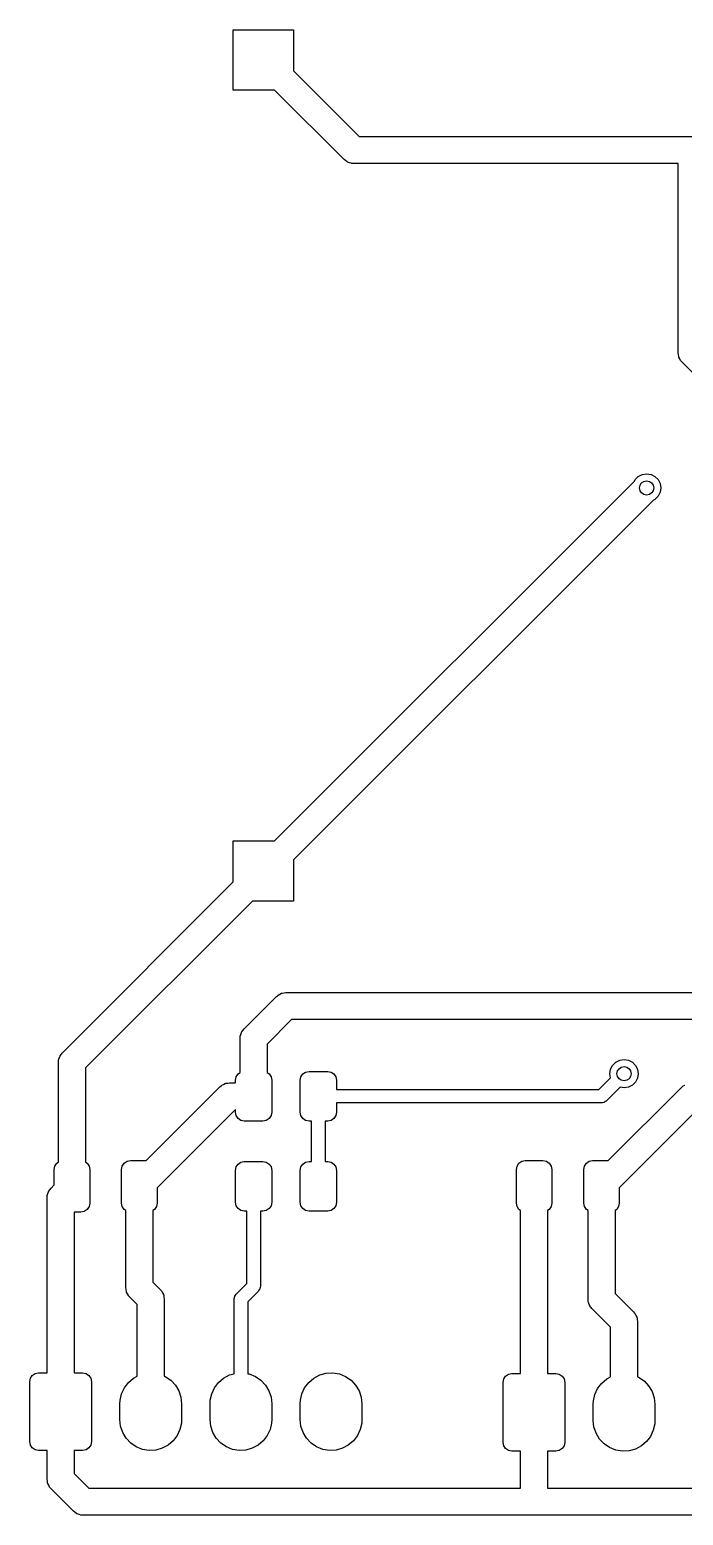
# Model space of a CAD drawing. Extents: x 2.94 to 6.46, y -5.12 to -3.34.
# Drawn here: x 2.941 to 3.666, y -5.115 to -3.467 of the extents above; entities that cross this region are included whole.
import ezdxf

# ---------------------------------------------------------------- set-up
doc = ezdxf.new("R2010")
doc.units = 0
doc.header["$MEASUREMENT"] = 0
doc.layers.add('BLACK', color=7, linetype='CONTINUOUS')

msp = doc.modelspace()

# ---------------------------------------------------------------- linework, layer by layer
at = {"layer": 'BLACK', "linetype": 'CONTINUOUS'}
for p, q in [((3.16654, -3.53346), (3.16654, -3.46654)), ((3.16654, -3.46654), (3.23346, -3.46654)), ((3.23346, -3.46654), (3.23346, -3.51225)), ((3.23346, -3.51225), (3.30621, -3.585)), ((3.21225, -3.53346), (3.16654, -3.53346)), ((3.28939, -3.61061), (3.21225, -3.53346)), ((3.30621, -3.585), (4.16879, -3.585)), ((3.29111, -3.61184), (3.28939, -3.61061)), ((3.29277, -3.61314), (3.29111, -3.61184)), ((3.29311, -3.61326), (3.29277, -3.61314)), ((3.2934, -3.61347), (3.29311, -3.61326)), ((3.29543, -3.61408), (3.2934, -3.61347)), ((3.29742, -3.61478), (3.29543, -3.61408)), ((3.29791, -3.61482), (3.29742, -3.61478)), ((3.29812, -3.61488), (3.29791, -3.61482)), ((3.29847, -3.61487), (3.29812, -3.61488)), ((3.3, -3.615), (3.29847, -3.61487)), ((3.66, -3.615), (3.3, -3.615)), ((3.66, -3.825), (3.66, -3.615)), ((3.66035, -3.82709), (3.66, -3.825)), ((3.6606, -3.82918), (3.66035, -3.82709)), ((3.66075, -3.82951), (3.6606, -3.82918)), ((3.66081, -3.82986), (3.66075, -3.82951)), ((3.66181, -3.83172), (3.66081, -3.82986)), ((3.66273, -3.83363), (3.66181, -3.83172)), ((3.66304, -3.834), (3.66273, -3.83363)), ((3.66315, -3.83419), (3.66304, -3.834)), ((3.66341, -3.83443), (3.66315, -3.83419)), ((3.66439, -3.83561), (3.66341, -3.83443)), ((3.78939, -3.96061), (3.66439, -3.83561)), ((3.21225, -4.36654), (3.61145, -3.96734)), ((3.61145, -3.96734), (3.61226, -3.96574)), ((3.61226, -3.96574), (3.61574, -3.96226)), ((3.61574, -3.96226), (3.62013, -3.96002)), ((3.62013, -3.96002), (3.625, -3.95925)), ((3.625, -3.95925), (3.62987, -3.96002)), ((3.62987, -3.96002), (3.63426, -3.96226)), ((3.63426, -3.96226), (3.63774, -3.96574)), ((3.63774, -3.96574), (3.63998, -3.97013)), ((3.63998, -3.97013), (3.64075, -3.975)), ((3.63266, -3.98855), (3.23346, -4.38775)), ((3.63426, -3.98774), (3.63266, -3.98855)), ((3.63774, -3.98426), (3.63426, -3.98774)), ((3.63998, -3.97987), (3.63774, -3.98426)), ((3.64075, -3.975), (3.63998, -3.97987)), ((3.16654, -4.41225), (3.16654, -4.36654)), ((3.16654, -4.36654), (3.21225, -4.36654)), ((3.23346, -4.38775), (3.23346, -4.43346)), ((2.97699, -4.60179), (3.16654, -4.41225)), ((3.18775, -4.43346), (3.0026, -4.61861)), ((3.23346, -4.43346), (3.18775, -4.43346)), ((3.17847, -4.57532), (3.21439, -4.53939)), ((3.21439, -4.53939), (3.21557, -4.53841)), ((3.21557, -4.53841), (3.21581, -4.53815)), ((3.21581, -4.53815), (3.216, -4.53804)), ((3.216, -4.53804), (3.21637, -4.53773)), ((3.21637, -4.53773), (3.21828, -4.53681)), ((3.21828, -4.53681), (3.22014, -4.53581)), ((3.22014, -4.53581), (3.22049, -4.53575)), ((3.22049, -4.53575), (3.22082, -4.5356)), ((3.22082, -4.5356), (3.22291, -4.53535)), ((3.22291, -4.53535), (3.225, -4.535)), ((3.225, -4.535), (3.735, -4.535)), ((3.23121, -4.565), (3.20407, -4.59214)), ((3.69907, -4.565), (3.23121, -4.565)), ((3.1743, -4.58335), (3.175, -4.58135)), ((3.175, -4.58135), (3.1756, -4.57933)), ((3.1756, -4.57933), (3.17581, -4.57904)), ((3.17581, -4.57904), (3.17593, -4.5787)), ((3.17593, -4.5787), (3.17724, -4.57704)), ((3.17724, -4.57704), (3.17847, -4.57532)), ((3.17407, -4.58593), (3.17421, -4.5844)), ((3.17407, -4.62379), (3.17407, -4.58593)), ((3.17419, -4.58405), (3.17426, -4.58384)), ((3.17421, -4.5844), (3.17419, -4.58405)), ((3.17426, -4.58384), (3.1743, -4.58335)), ((3.20407, -4.59214), (3.20407, -4.62379)), ((2.9726, -4.6124), (2.97273, -4.61088)), ((2.9726, -4.72314), (2.9726, -4.6124)), ((2.97272, -4.61052), (2.97278, -4.61031)), ((2.97273, -4.61088), (2.97272, -4.61052)), ((2.97278, -4.61031), (2.97282, -4.60982)), ((2.97282, -4.60982), (2.97352, -4.60783)), ((2.97352, -4.60783), (2.97413, -4.6058)), ((2.97413, -4.6058), (2.97434, -4.60551)), ((2.97434, -4.60551), (2.97445, -4.60518)), ((2.97445, -4.60518), (2.97576, -4.60352)), ((2.97576, -4.60352), (2.97699, -4.60179)), ((3.58726, -4.61574), (3.59074, -4.61226)), ((3.59074, -4.61226), (3.59513, -4.61002)), ((3.59513, -4.61002), (3.6, -4.60925)), ((3.6, -4.60925), (3.60487, -4.61002)), ((3.60487, -4.61002), (3.60926, -4.61226)), ((3.60926, -4.61226), (3.61274, -4.61574)), ((3.0026, -4.61861), (3.0026, -4.72314)), ((3.1689, -4.63228), (3.16965, -4.62852)), ((3.16965, -4.62852), (3.17178, -4.62532)), ((3.17178, -4.62532), (3.17407, -4.62379)), ((3.20407, -4.62379), (3.20637, -4.62532)), ((3.20637, -4.62532), (3.2085, -4.62852)), ((3.2085, -4.62852), (3.20925, -4.63228)), ((3.24075, -4.63228), (3.2415, -4.62852)), ((3.2415, -4.62852), (3.24363, -4.62532)), ((3.24363, -4.62532), (3.24682, -4.62319)), ((3.24682, -4.62319), (3.25059, -4.62244)), ((3.25059, -4.62244), (3.27126, -4.62244)), ((3.27126, -4.62244), (3.27503, -4.62319)), ((3.27503, -4.62319), (3.27822, -4.62532)), ((3.27822, -4.62532), (3.28035, -4.62852)), ((3.28035, -4.62852), (3.2811, -4.63228)), ((3.57189, -4.6425), (3.58495, -4.62944)), ((3.58425, -4.625), (3.58502, -4.62013)), ((3.58495, -4.62944), (3.58425, -4.625)), ((3.58502, -4.62013), (3.58726, -4.61574)), ((3.61274, -4.61574), (3.61498, -4.62013)), ((3.61498, -4.62987), (3.61274, -4.63426)), ((3.61498, -4.62013), (3.61575, -4.625)), ((3.61575, -4.625), (3.61498, -4.62987)), ((3.06973, -4.72146), (3.15179, -4.63939)), ((3.15179, -4.63939), (3.15297, -4.63841)), ((3.15297, -4.63841), (3.15321, -4.63815)), ((3.15321, -4.63815), (3.1534, -4.63804)), ((3.1534, -4.63804), (3.15378, -4.63773)), ((3.15378, -4.63773), (3.15568, -4.63681)), ((3.15568, -4.63681), (3.15754, -4.63581)), ((3.15754, -4.63581), (3.15789, -4.63575)), ((3.15789, -4.63575), (3.15822, -4.6356)), ((3.15822, -4.6356), (3.16032, -4.63535)), ((3.16032, -4.63535), (3.1624, -4.635)), ((3.1624, -4.635), (3.1689, -4.635)), ((3.1689, -4.635), (3.1689, -4.63228)), ((3.20925, -4.63228), (3.20925, -4.66772)), ((3.24075, -4.66772), (3.24075, -4.63228)), ((3.2811, -4.63228), (3.2811, -4.6425)), ((3.2811, -4.6425), (3.57189, -4.6425)), ((3.59556, -4.64005), (3.58029, -4.65531)), ((3.58233, -4.72146), (3.66361, -4.64018)), ((3.6, -4.64075), (3.59556, -4.64005)), ((3.60487, -4.63998), (3.6, -4.64075)), ((3.60926, -4.63774), (3.60487, -4.63998)), ((3.61274, -4.63426), (3.60926, -4.63774)), ((3.66361, -4.64018), (3.66478, -4.6392)), ((3.66478, -4.6392), (3.66502, -4.63894)), ((3.66502, -4.63894), (3.66521, -4.63883)), ((3.66521, -4.63883), (3.66559, -4.63852)), ((3.66559, -4.63852), (3.66749, -4.6376)), ((3.16861, -4.665), (3.08209, -4.75153)), ((3.1689, -4.665), (3.16861, -4.665)), ((3.1689, -4.66772), (3.1689, -4.665)), ((3.575, -4.6575), (3.2811, -4.6575)), ((3.2811, -4.6575), (3.2811, -4.66772)), ((3.57622, -4.65722), (3.575, -4.6575)), ((3.57747, -4.65708), (3.57622, -4.65722)), ((3.57783, -4.65685), (3.57747, -4.65708)), ((3.57825, -4.65676), (3.57783, -4.65685)), ((3.57923, -4.65598), (3.57825, -4.65676)), ((3.58029, -4.65531), (3.57923, -4.65598)), ((3.16965, -4.67148), (3.1689, -4.66772)), ((3.17178, -4.67468), (3.16965, -4.67148)), ((3.17497, -4.67681), (3.17178, -4.67468)), ((3.17874, -4.67756), (3.17497, -4.67681)), ((3.19941, -4.67756), (3.17874, -4.67756)), ((3.20318, -4.67681), (3.19941, -4.67756)), ((3.20637, -4.67468), (3.20318, -4.67681)), ((3.2085, -4.67148), (3.20637, -4.67468)), ((3.20925, -4.66772), (3.2085, -4.67148)), ((3.2415, -4.67148), (3.24075, -4.66772)), ((3.24363, -4.67468), (3.2415, -4.67148)), ((3.24682, -4.67681), (3.24363, -4.67468)), ((3.25059, -4.67756), (3.24682, -4.67681)), ((3.25343, -4.67756), (3.25059, -4.67756)), ((3.25343, -4.72244), (3.25343, -4.67756)), ((3.27126, -4.67756), (3.26843, -4.67756)), ((3.26843, -4.67756), (3.26843, -4.72244)), ((3.27503, -4.67681), (3.27126, -4.67756)), ((3.27822, -4.67468), (3.27503, -4.67681)), ((3.28035, -4.67148), (3.27822, -4.67468)), ((3.2811, -4.66772), (3.28035, -4.67148)), ((3.68043, -4.66579), (3.59469, -4.75153)), ((2.96791, -4.7313), (2.96866, -4.72753)), ((2.96866, -4.72753), (2.9708, -4.72434)), ((2.9708, -4.72434), (2.9726, -4.72314)), ((3.0026, -4.72314), (3.0044, -4.72434)), ((3.0044, -4.72434), (3.00653, -4.72753)), ((3.00653, -4.72753), (3.00728, -4.7313)), ((3.04272, -4.7313), (3.04347, -4.72753)), ((3.04347, -4.72753), (3.0456, -4.72434)), ((3.0456, -4.72434), (3.04879, -4.72221)), ((3.04879, -4.72221), (3.05256, -4.72146)), ((3.05256, -4.72146), (3.06973, -4.72146)), ((3.1689, -4.73228), (3.16965, -4.72852)), ((3.16965, -4.72852), (3.17178, -4.72532)), ((3.17178, -4.72532), (3.17497, -4.72319)), ((3.17497, -4.72319), (3.17874, -4.72244)), ((3.17874, -4.72244), (3.19941, -4.72244)), ((3.19941, -4.72244), (3.20318, -4.72319)), ((3.20318, -4.72319), (3.20637, -4.72532)), ((3.20637, -4.72532), (3.2085, -4.72852)), ((3.2085, -4.72852), (3.20925, -4.73228)), ((3.24075, -4.73228), (3.2415, -4.72852)), ((3.2415, -4.72852), (3.24363, -4.72532)), ((3.24363, -4.72532), (3.24682, -4.72319)), ((3.24682, -4.72319), (3.25059, -4.72244)), ((3.25059, -4.72244), (3.25343, -4.72244)), ((3.26843, -4.72244), (3.27126, -4.72244)), ((3.27126, -4.72244), (3.27503, -4.72319)), ((3.27503, -4.72319), (3.27822, -4.72532)), ((3.27822, -4.72532), (3.28035, -4.72852)), ((3.28035, -4.72852), (3.2811, -4.73228)), ((3.48051, -4.7313), (3.48126, -4.72753)), ((3.48126, -4.72753), (3.48339, -4.72434)), ((3.48339, -4.72434), (3.48659, -4.72221)), ((3.48659, -4.72221), (3.49035, -4.72146)), ((3.49035, -4.72146), (3.51004, -4.72146)), ((3.51004, -4.72146), (3.51381, -4.72221)), ((3.51381, -4.72221), (3.517, -4.72434)), ((3.517, -4.72434), (3.51913, -4.72753)), ((3.51913, -4.72753), (3.51988, -4.7313)), ((3.55531, -4.7313), (3.55606, -4.72753)), ((3.55606, -4.72753), (3.5582, -4.72434)), ((3.5582, -4.72434), (3.56139, -4.72221)), ((3.56139, -4.72221), (3.56516, -4.72146)), ((3.56516, -4.72146), (3.58233, -4.72146)), ((2.96791, -4.74847), (2.96791, -4.7313)), ((3.00728, -4.7313), (3.00728, -4.7687)), ((3.04272, -4.7687), (3.04272, -4.7313)), ((3.1689, -4.76772), (3.1689, -4.73228)), ((3.20925, -4.73228), (3.20925, -4.76772)), ((3.24075, -4.76772), (3.24075, -4.73228)), ((3.2811, -4.73228), (3.2811, -4.76772)), ((3.48051, -4.7687), (3.48051, -4.7313)), ((3.51988, -4.7313), (3.51988, -4.7687)), ((3.55531, -4.7687), (3.55531, -4.7313)), ((2.96, -4.7626), (2.96013, -4.76107)), ((2.96, -4.95689), (2.96, -4.7626)), ((2.96012, -4.76072), (2.96018, -4.76051)), ((2.96013, -4.76107), (2.96012, -4.76072)), ((2.96018, -4.76051), (2.96022, -4.76002)), ((2.96022, -4.76002), (2.96092, -4.75802)), ((2.96092, -4.75802), (2.96153, -4.756)), ((2.96153, -4.756), (2.96174, -4.75571)), ((2.96174, -4.75571), (2.96186, -4.75537)), ((2.96186, -4.75537), (2.96316, -4.75371)), ((2.96316, -4.75371), (2.96439, -4.75199)), ((2.96439, -4.75199), (2.96791, -4.74847)), ((3.08209, -4.75153), (3.08209, -4.7687)), ((3.59469, -4.75153), (3.59469, -4.7687)), ((2.99744, -4.77854), (2.99, -4.77854)), ((2.99, -4.77854), (2.99, -4.95689)), ((3.00121, -4.77779), (2.99744, -4.77854)), ((3.0044, -4.77566), (3.00121, -4.77779)), ((3.00653, -4.77247), (3.0044, -4.77566)), ((3.00728, -4.7687), (3.00653, -4.77247)), ((3.04347, -4.77247), (3.04272, -4.7687)), ((3.0456, -4.77566), (3.04347, -4.77247)), ((3.0474, -4.77686), (3.0456, -4.77566)), ((3.0474, -4.8624), (3.0474, -4.77686)), ((3.0792, -4.77566), (3.0774, -4.77686)), ((3.0774, -4.77686), (3.0774, -4.85619)), ((3.08134, -4.77247), (3.0792, -4.77566)), ((3.08209, -4.7687), (3.08134, -4.77247)), ((3.16965, -4.77148), (3.1689, -4.76772)), ((3.17178, -4.77468), (3.16965, -4.77148)), ((3.17497, -4.77681), (3.17178, -4.77468)), ((3.17874, -4.77756), (3.17497, -4.77681)), ((3.18157, -4.77756), (3.17874, -4.77756)), ((3.18157, -4.85782), (3.18157, -4.77756)), ((3.19941, -4.77756), (3.19657, -4.77756)), ((3.19657, -4.77756), (3.19657, -4.86094)), ((3.20318, -4.77681), (3.19941, -4.77756)), ((3.20637, -4.77468), (3.20318, -4.77681)), ((3.2085, -4.77148), (3.20637, -4.77468)), ((3.20925, -4.76772), (3.2085, -4.77148)), ((3.2415, -4.77148), (3.24075, -4.76772)), ((3.24363, -4.77468), (3.2415, -4.77148)), ((3.24682, -4.77681), (3.24363, -4.77468)), ((3.25059, -4.77756), (3.24682, -4.77681)), ((3.27126, -4.77756), (3.25059, -4.77756)), ((3.27503, -4.77681), (3.27126, -4.77756)), ((3.27822, -4.77468), (3.27503, -4.77681)), ((3.28035, -4.77148), (3.27822, -4.77468)), ((3.2811, -4.76772), (3.28035, -4.77148)), ((3.48126, -4.77247), (3.48051, -4.7687)), ((3.48339, -4.77566), (3.48126, -4.77247)), ((3.4852, -4.77686), (3.48339, -4.77566)), ((3.4852, -4.95768), (3.4852, -4.77686)), ((3.517, -4.77566), (3.5152, -4.77686)), ((3.5152, -4.77686), (3.5152, -4.95768)), ((3.51913, -4.77247), (3.517, -4.77566)), ((3.51988, -4.7687), (3.51913, -4.77247)), ((3.55606, -4.77247), (3.55531, -4.7687)), ((3.5582, -4.77566), (3.55606, -4.77247)), ((3.56, -4.77686), (3.5582, -4.77566)), ((3.56, -4.875), (3.56, -4.77686)), ((3.5918, -4.77566), (3.59, -4.77686)), ((3.59, -4.77686), (3.59, -4.86879)), ((3.59394, -4.77247), (3.5918, -4.77566)), ((3.59469, -4.7687), (3.59394, -4.77247)), ((3.04775, -4.86449), (3.0474, -4.8624)), ((3.0774, -4.85619), (3.08561, -4.86439)), ((3.1697, -4.8697), (3.18157, -4.85782)), ((3.19629, -4.86216), (3.19615, -4.8634)), ((3.19657, -4.86094), (3.19629, -4.86216)), ((3.048, -4.86659), (3.04775, -4.86449)), ((3.04815, -4.86691), (3.048, -4.86659)), ((3.04821, -4.86726), (3.04815, -4.86691)), ((3.04921, -4.86912), (3.04821, -4.86726)), ((3.05013, -4.87103), (3.04921, -4.86912)), ((3.05045, -4.8714), (3.05013, -4.87103)), ((3.05055, -4.8716), (3.05045, -4.8714)), ((3.05081, -4.87184), (3.05055, -4.8716)), ((3.05179, -4.87301), (3.05081, -4.87184)), ((3.06, -4.88121), (3.05179, -4.87301)), ((3.08561, -4.86439), (3.08659, -4.86557)), ((3.08659, -4.86557), (3.08685, -4.86581)), ((3.08685, -4.86581), (3.08696, -4.866)), ((3.08696, -4.866), (3.08727, -4.86637)), ((3.08727, -4.86637), (3.08819, -4.86828)), ((3.08819, -4.86828), (3.08919, -4.87014)), ((3.08919, -4.87014), (3.08925, -4.87049)), ((3.08925, -4.87049), (3.0894, -4.87082)), ((3.0894, -4.87082), (3.08965, -4.87291)), ((3.08965, -4.87291), (3.09, -4.875)), ((3.09, -4.875), (3.09, -4.96047)), ((3.1675, -4.87499), (3.16778, -4.87377)), ((3.1675, -4.95789), (3.1675, -4.87499)), ((3.16778, -4.87377), (3.16792, -4.87252)), ((3.16792, -4.87252), (3.16815, -4.87216)), ((3.16815, -4.87216), (3.16825, -4.87174)), ((3.16825, -4.87174), (3.16903, -4.87076)), ((3.16903, -4.87076), (3.1697, -4.8697)), ((3.19438, -4.86623), (3.1825, -4.87811)), ((3.1825, -4.87811), (3.1825, -4.95787)), ((3.19504, -4.86517), (3.19438, -4.86623)), ((3.19583, -4.86419), (3.19504, -4.86517)), ((3.19592, -4.86377), (3.19583, -4.86419)), ((3.19615, -4.8634), (3.19592, -4.86377)), ((3.56035, -4.87709), (3.56, -4.875)), ((3.5606, -4.87918), (3.56035, -4.87709)), ((3.56075, -4.87951), (3.5606, -4.87918)), ((3.59, -4.86879), (3.61061, -4.88939)), ((3.06, -4.96056), (3.06, -4.88121)), ((3.56081, -4.87986), (3.56075, -4.87951)), ((3.56181, -4.88172), (3.56081, -4.87986)), ((3.56273, -4.88363), (3.56181, -4.88172)), ((3.56304, -4.884), (3.56273, -4.88363)), ((3.56315, -4.88419), (3.56304, -4.884)), ((3.56341, -4.88443), (3.56315, -4.88419)), ((3.56439, -4.88561), (3.56341, -4.88443)), ((3.585, -4.90621), (3.56439, -4.88561)), ((3.61061, -4.88939), (3.61159, -4.89057)), ((3.61159, -4.89057), (3.61185, -4.89081)), ((3.61185, -4.89081), (3.61196, -4.891)), ((3.61196, -4.891), (3.61227, -4.89137)), ((3.61227, -4.89137), (3.61319, -4.89328)), ((3.61319, -4.89328), (3.61419, -4.89514)), ((3.61419, -4.89514), (3.61425, -4.89549)), ((3.61425, -4.89549), (3.6144, -4.89582)), ((3.6144, -4.89582), (3.61465, -4.89791)), ((3.585, -4.96134), (3.585, -4.90621)), ((3.61465, -4.89791), (3.615, -4.9)), ((3.615, -4.9), (3.615, -4.96125)), ((2.9415, -4.96297), (2.94363, -4.95977)), ((2.94363, -4.95977), (2.94682, -4.95764)), ((2.94682, -4.95764), (2.95059, -4.95689)), ((2.95059, -4.95689), (2.96, -4.95689)), ((2.99, -4.95689), (2.99941, -4.95689)), ((2.99941, -4.95689), (3.00318, -4.95764)), ((3.00318, -4.95764), (3.00637, -4.95977)), ((3.00637, -4.95977), (3.0085, -4.96297)), ((3.05585, -4.96275), (3.06, -4.96056)), ((3.09, -4.96047), (3.09108, -4.9609)), ((3.09108, -4.9609), (3.0972, -4.96506)), ((3.15585, -4.96275), (3.16239, -4.9593)), ((3.16239, -4.9593), (3.1675, -4.95789)), ((3.1825, -4.95787), (3.18421, -4.95815)), ((3.18421, -4.95815), (3.19108, -4.9609)), ((3.19108, -4.9609), (3.1972, -4.96506)), ((3.25585, -4.96275), (3.26239, -4.9593)), ((3.26239, -4.9593), (3.26952, -4.95733)), ((3.26952, -4.95733), (3.27691, -4.95694)), ((3.27691, -4.95694), (3.28421, -4.95815)), ((3.28421, -4.95815), (3.29108, -4.9609)), ((3.29108, -4.9609), (3.2972, -4.96506)), ((3.4665, -4.96375), (3.46863, -4.96056)), ((3.46863, -4.96056), (3.47182, -4.95843)), ((3.47182, -4.95843), (3.47559, -4.95768)), ((3.47559, -4.95768), (3.4852, -4.95768)), ((3.5152, -4.95768), (3.52441, -4.95768)), ((3.52441, -4.95768), (3.52818, -4.95843)), ((3.52818, -4.95843), (3.53137, -4.96056)), ((3.53137, -4.96056), (3.5335, -4.96375)), ((3.58085, -4.96353), (3.585, -4.96134)), ((3.615, -4.96125), (3.61608, -4.96169)), ((3.61608, -4.96169), (3.6222, -4.96584)), ((2.94075, -4.96673), (2.9415, -4.96297)), ((2.94075, -5.03327), (2.94075, -4.96673)), ((3.0085, -4.96297), (3.00925, -4.96673)), ((3.00925, -4.96673), (3.00925, -5.03327)), ((3.04258, -4.9801), (3.0457, -4.9734)), ((3.0457, -4.9734), (3.0502, -4.96752)), ((3.0502, -4.96752), (3.05585, -4.96275)), ((3.0972, -4.96506), (3.10228, -4.97043)), ((3.10228, -4.97043), (3.10609, -4.97677)), ((3.10609, -4.97677), (3.10845, -4.98379)), ((3.14258, -4.9801), (3.1457, -4.9734)), ((3.1457, -4.9734), (3.1502, -4.96752)), ((3.1502, -4.96752), (3.15585, -4.96275)), ((3.1972, -4.96506), (3.20228, -4.97043)), ((3.20228, -4.97043), (3.20609, -4.97677)), ((3.20609, -4.97677), (3.20845, -4.98379)), ((3.24258, -4.9801), (3.2457, -4.9734)), ((3.2457, -4.9734), (3.2502, -4.96752)), ((3.2502, -4.96752), (3.25585, -4.96275)), ((3.2972, -4.96506), (3.30228, -4.97043)), ((3.30228, -4.97043), (3.30609, -4.97677)), ((3.30609, -4.97677), (3.30845, -4.98379)), ((3.46575, -4.96752), (3.4665, -4.96375)), ((3.46575, -5.03406), (3.46575, -4.96752)), ((3.5335, -4.96375), (3.53425, -4.96752)), ((3.53425, -4.96752), (3.53425, -5.03406)), ((3.56758, -4.98089), (3.5707, -4.97419)), ((3.5707, -4.97419), (3.5752, -4.96831)), ((3.5752, -4.96831), (3.58085, -4.96353)), ((3.6222, -4.96584), (3.62728, -4.97122)), ((3.62728, -4.97122), (3.63109, -4.97756)), ((3.63109, -4.97756), (3.63345, -4.98457)), ((3.04075, -4.99114), (3.04096, -4.98732)), ((3.04075, -5.00886), (3.04075, -4.99114)), ((3.04096, -4.98732), (3.04258, -4.9801)), ((3.10845, -4.98379), (3.10925, -4.99114)), ((3.10925, -4.99114), (3.10925, -5.00886)), ((3.14075, -4.99114), (3.14096, -4.98732)), ((3.14075, -5.00886), (3.14075, -4.99114)), ((3.14096, -4.98732), (3.14258, -4.9801)), ((3.20845, -4.98379), (3.20925, -4.99114)), ((3.20925, -4.99114), (3.20925, -5.00886)), ((3.24075, -4.99114), (3.24096, -4.98732)), ((3.24075, -5.00886), (3.24075, -4.99114)), ((3.24096, -4.98732), (3.24258, -4.9801)), ((3.30845, -4.98379), (3.30925, -4.99114)), ((3.30925, -4.99114), (3.30925, -5.00886)), ((3.56575, -4.99193), (3.56596, -4.98811)), ((3.56575, -5.00965), (3.56575, -4.99193)), ((3.56596, -4.98811), (3.56758, -4.98089)), ((3.63345, -4.98457), (3.63425, -4.99193)), ((3.63425, -4.99193), (3.63425, -5.00965)), ((3.04155, -5.01621), (3.04075, -5.00886)), ((3.10925, -5.00886), (3.10904, -5.01268)), ((3.14155, -5.01621), (3.14075, -5.00886)), ((3.20925, -5.00886), (3.20904, -5.01268)), ((3.24155, -5.01621), (3.24075, -5.00886)), ((3.30925, -5.00886), (3.30904, -5.01268)), ((3.56655, -5.017), (3.56575, -5.00965)), ((3.63425, -5.00965), (3.63404, -5.01346)), ((3.04391, -5.02323), (3.04155, -5.01621)), ((3.04772, -5.02957), (3.04391, -5.02323)), ((3.1043, -5.0266), (3.0998, -5.03248)), ((3.10742, -5.0199), (3.1043, -5.0266)), ((3.10904, -5.01268), (3.10742, -5.0199)), ((3.14391, -5.02323), (3.14155, -5.01621)), ((3.14772, -5.02957), (3.14391, -5.02323)), ((3.2043, -5.0266), (3.1998, -5.03248)), ((3.20742, -5.0199), (3.2043, -5.0266)), ((3.20904, -5.01268), (3.20742, -5.0199)), ((3.24391, -5.02323), (3.24155, -5.01621)), ((3.24772, -5.02957), (3.24391, -5.02323)), ((3.3043, -5.0266), (3.2998, -5.03248)), ((3.30742, -5.0199), (3.3043, -5.0266)), ((3.30904, -5.01268), (3.30742, -5.0199)), ((3.56891, -5.02401), (3.56655, -5.017)), ((3.57272, -5.03035), (3.56891, -5.02401)), ((3.6293, -5.02739), (3.6248, -5.03327)), ((3.63242, -5.02068), (3.6293, -5.02739)), ((3.63404, -5.01346), (3.63242, -5.02068)), ((2.9415, -5.03703), (2.94075, -5.03327)), ((2.94363, -5.04023), (2.9415, -5.03703)), ((2.94682, -5.04236), (2.94363, -5.04023)), ((2.95059, -5.04311), (2.94682, -5.04236)), ((2.96, -5.04311), (2.95059, -5.04311)), ((2.96, -5.075), (2.96, -5.04311)), ((2.99941, -5.04311), (2.99, -5.04311)), ((2.99, -5.04311), (2.99, -5.06879)), ((3.00318, -5.04236), (2.99941, -5.04311)), ((3.00637, -5.04023), (3.00318, -5.04236)), ((3.0085, -5.03703), (3.00637, -5.04023)), ((3.00925, -5.03327), (3.0085, -5.03703)), ((3.0528, -5.03494), (3.04772, -5.02957)), ((3.05892, -5.0391), (3.0528, -5.03494)), ((3.06579, -5.04185), (3.05892, -5.0391)), ((3.07309, -5.04306), (3.06579, -5.04185)), ((3.08048, -5.04267), (3.07309, -5.04306)), ((3.08761, -5.0407), (3.08048, -5.04267)), ((3.09415, -5.03725), (3.08761, -5.0407)), ((3.0998, -5.03248), (3.09415, -5.03725)), ((3.1528, -5.03494), (3.14772, -5.02957)), ((3.15892, -5.0391), (3.1528, -5.03494)), ((3.16579, -5.04185), (3.15892, -5.0391)), ((3.17309, -5.04306), (3.16579, -5.04185)), ((3.18048, -5.04267), (3.17309, -5.04306)), ((3.18761, -5.0407), (3.18048, -5.04267)), ((3.19415, -5.03725), (3.18761, -5.0407)), ((3.1998, -5.03248), (3.19415, -5.03725)), ((3.2528, -5.03494), (3.24772, -5.02957)), ((3.25892, -5.0391), (3.2528, -5.03494)), ((3.26579, -5.04185), (3.25892, -5.0391)), ((3.27309, -5.04306), (3.26579, -5.04185)), ((3.28048, -5.04267), (3.27309, -5.04306)), ((3.28761, -5.0407), (3.28048, -5.04267)), ((3.29415, -5.03725), (3.28761, -5.0407)), ((3.2998, -5.03248), (3.29415, -5.03725)), ((3.4665, -5.03782), (3.46575, -5.03406)), ((3.46863, -5.04101), (3.4665, -5.03782)), ((3.47182, -5.04315), (3.46863, -5.04101)), ((3.47559, -5.0439), (3.47182, -5.04315)), ((3.485, -5.0439), (3.47559, -5.0439)), ((3.485, -5.085), (3.485, -5.0439)), ((3.52441, -5.0439), (3.515, -5.0439)), ((3.515, -5.0439), (3.515, -5.085)), ((3.52818, -5.04315), (3.52441, -5.0439)), ((3.53137, -5.04101), (3.52818, -5.04315)), ((3.5335, -5.03782), (3.53137, -5.04101)), ((3.53425, -5.03406), (3.5335, -5.03782)), ((3.5778, -5.03573), (3.57272, -5.03035)), ((3.58392, -5.03989), (3.5778, -5.03573)), ((3.59079, -5.04264), (3.58392, -5.03989)), ((3.59809, -5.04384), (3.59079, -5.04264)), ((3.60548, -5.04346), (3.59809, -5.04384)), ((3.61261, -5.04149), (3.60548, -5.04346)), ((3.61915, -5.03804), (3.61261, -5.04149)), ((3.6248, -5.03327), (3.61915, -5.03804)), ((2.96035, -5.07709), (2.96, -5.075)), ((2.9606, -5.07918), (2.96035, -5.07709)), ((2.99, -5.06879), (3.00621, -5.085)), ((2.96075, -5.07951), (2.9606, -5.07918)), ((2.96081, -5.07986), (2.96075, -5.07951)), ((2.96181, -5.08172), (2.96081, -5.07986)), ((2.96273, -5.08363), (2.96181, -5.08172)), ((2.96304, -5.084), (2.96273, -5.08363)), ((2.96315, -5.08419), (2.96304, -5.084)), ((2.96341, -5.08443), (2.96315, -5.08419)), ((2.96439, -5.08561), (2.96341, -5.08443)), ((2.98939, -5.11061), (2.96439, -5.08561)), ((3.00621, -5.085), (3.485, -5.085)), ((3.515, -5.085), (4.01, -5.085)), ((2.99111, -5.11184), (2.98939, -5.11061)), ((2.99277, -5.11314), (2.99111, -5.11184)), ((2.99311, -5.11326), (2.99277, -5.11314)), ((2.9934, -5.11347), (2.99311, -5.11326)), ((2.99543, -5.11408), (2.9934, -5.11347)), ((2.99742, -5.11478), (2.99543, -5.11408)), ((2.99791, -5.11482), (2.99742, -5.11478)), ((2.99812, -5.11488), (2.99791, -5.11482)), ((2.99847, -5.11487), (2.99812, -5.11488)), ((3, -5.115), (2.99847, -5.11487)), ((6.025, -5.115), (3, -5.115))]:
    msp.add_line(p, q, dxfattribs=at)
at = {"layer": 'BLACK'}
for centre in [(3.625, -3.975), (3.6, -4.625)]:
    msp.add_circle(centre, 0.00787, dxfattribs=at)

doc.saveas('drawing.dxf')
